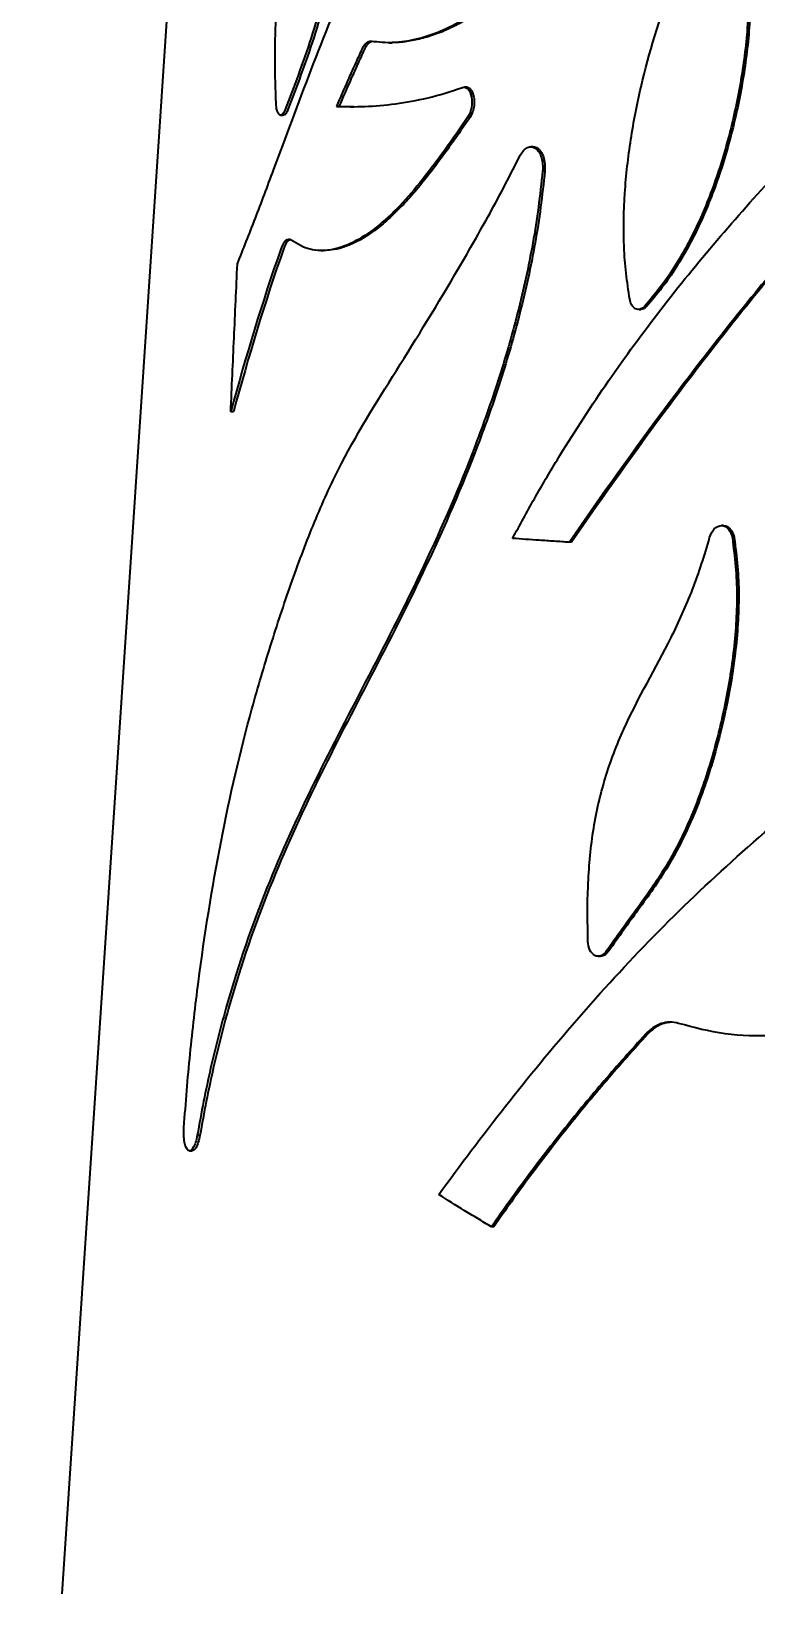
# Model space of a CAD drawing. Header units: millimetres. Extents: x 10 to 459, y 8 to 584.
# Drawn here: x 293 to 305.73, y 333.46 to 360.91 of the extents above; entities that cross this region are included whole.
import ezdxf

# ---------------------------------------------------------------- set-up
doc = ezdxf.new("R2010")
doc.units = ezdxf.units.MM
doc.layers.add('DIMENSIONS', color=2, linetype='Continuous')
doc.layers.add('OUTLINE', color=7, linetype='Continuous', lineweight=25)
doc.styles.add('SLDTEXTSTYLE0', font='TXT', dxfattribs={"width": 0.75})
doc.dimstyles.new('SLDDIMSTYLE0', dxfattribs={"dimtxt": 3.5, "dimasz": 2, "dimexe": 0, "dimexo": 0.0625, "dimgap": 0.875, "dimtad": 1, "dimrnd": 1e-09, "dimzin": 12, "dimdsep": 46, "dimtxsty": 'SLDTEXTSTYLE0', "dimsah": 1, "dimcen": 0.09, "dimadec": 0, "dimazin": 3, "dimtfac": 1, "dimtmove": 0, "dimatfit": 0, "dimfxl": 0, "dimfrac": 2, "dimtolj": 1, "dimtzin": 12, "dimarcsym": 0})
doc.dimstyles.new('SLDDIMSTYLE5', dxfattribs={"dimtxt": 3.5, "dimasz": 2, "dimexe": 0, "dimexo": 0.0625, "dimgap": 0.875, "dimtad": 1, "dimrnd": 1e-09, "dimzin": 12, "dimdsep": 46, "dimtxsty": 'SLDTEXTSTYLE0', "dimsah": 1, "dimcen": 0.09, "dimadec": 0, "dimazin": 3, "dimtfac": 1, "dimtofl": 0, "dimtmove": 0, "dimatfit": 3, "dimfxl": 0, "dimfrac": 2, "dimtolj": 1, "dimtzin": 12, "dimarcsym": 0})
doc.dimstyles.new('SLDDIMSTYLE6', dxfattribs={"dimtxt": 3.5, "dimasz": 2, "dimexe": 0, "dimexo": 0.0625, "dimgap": 0.875, "dimtad": 1, "dimrnd": 1e-09, "dimzin": 12, "dimdsep": 46, "dimtxsty": 'SLDTEXTSTYLE0', "dimsah": 1, "dimcen": 0.09, "dimadec": 0, "dimazin": 3, "dimtol": 1, "dimtp": 1.6, "dimtm": 1.6, "dimtfac": 1, "dimtofl": 0, "dimtmove": 0, "dimatfit": 3, "dimfxl": 0, "dimfrac": 2, "dimtolj": 1, "dimarcsym": 0})

# ---------------------------------------------------------------- blocks, each defined once
blk = doc.blocks.new('_D_6')
at = {"layer": 'DIMENSIONS'}
for p, q in [((292.45, 474.305), (259.387, 474.305)), ((261.387, 311.805), (261.387, 474.305)), ((299.208, 311.805), (259.387, 311.805))]:
    blk.add_line(p, q, dxfattribs=at)
for points in [[(261.387, 474.305), (260.887, 472.305), (261.887, 472.305)], [(261.387, 311.805), (261.887, 313.805), (260.887, 313.805)]]:
    blk.add_solid(points, dxfattribs=at)
at = {"layer": 'DIMENSIONS', "insert": (256.875, 387.236), "char_height": 3.5, "attachment_point": 1, "rotation": 90, "style": 'SLDTEXTSTYLE0'}
blk.add_mtext('162,5', dxfattribs=at)
blk = doc.blocks.new('_D_7')
at = {"layer": 'DIMENSIONS'}
for p, q in [((295.2, 376.805), (267.387, 376.805)), ((269.387, 311.805), (269.387, 376.805)), ((299.208, 311.805), (267.387, 311.805))]:
    blk.add_line(p, q, dxfattribs=at)
for points in [[(269.387, 376.805), (268.887, 374.805), (269.887, 374.805)], [(269.387, 311.805), (269.887, 313.805), (268.887, 313.805)]]:
    blk.add_solid(points, dxfattribs=at)
at = {"layer": 'DIMENSIONS', "insert": (264.875, 341.719), "char_height": 3.5, "attachment_point": 1, "rotation": 90, "style": 'SLDTEXTSTYLE0'}
blk.add_mtext('65', dxfattribs=at)
blk = doc.blocks.new('_D_8')
at = {"layer": 'DIMENSIONS'}
for p, q in [((316.213, 571.805), (251.387, 571.805)), ((253.387, 311.805), (253.387, 571.805)), ((299.208, 311.805), (251.387, 311.805))]:
    blk.add_line(p, q, dxfattribs=at)
for points in [[(253.387, 571.805), (252.887, 569.805), (253.887, 569.805)], [(253.387, 311.805), (253.887, 313.805), (252.887, 313.805)]]:
    blk.add_solid(points, dxfattribs=at)
at = {"layer": 'DIMENSIONS', "attachment_point": 1, "rotation": 90, "style": 'SLDTEXTSTYLE0'}
for s, insert, char_height in [('±1,60', (249.886, 442.183), 2.5), ('260', (248.875, 433.132), 3.5)]:
    blk.add_mtext(s, dxfattribs=dict(at, insert=insert, char_height=char_height))
blk = doc.blocks.new('_D_20')
at = {"layer": 'DIMENSIONS'}
for p, q in [((276.487, 330.805), (276.487, 336.459)), ((292.45, 330.805), (274.487, 330.805)), ((276.487, 330.805), (276.487, 327.805)), ((292.45, 327.805), (274.487, 327.805)), ((276.487, 327.805), (276.487, 323.805))]:
    blk.add_line(p, q, dxfattribs=at)
for points in [[(276.487, 330.805), (276.987, 332.805), (275.987, 332.805)], [(276.487, 327.805), (275.987, 325.805), (276.987, 325.805)]]:
    blk.add_solid(points, dxfattribs=at)
at = {"layer": 'DIMENSIONS', "insert": (271.975, 333.873), "char_height": 3.5, "attachment_point": 1, "rotation": 90, "style": 'SLDTEXTSTYLE0'}
blk.add_mtext('3', dxfattribs=at)

msp = doc.modelspace()

# ---------------------------------------------------------------- linework, layer by layer
at = {"layer": 'OUTLINE'}
for p, q in [((295.98, 370.169), (293.538, 333.46)), ((299.295, 360.707), (299.342, 360.707)), ((300.654, 359.927), (300.612, 359.927)), ((298.406, 359.589), (298.361, 359.589)), ((298.406, 359.589), (298.667, 359.587)), ((297.38, 359.434), (297.428, 359.434)), ((300.714, 359.406), (300.672, 359.406)), ((301.818, 358.878), (301.778, 358.878)), ((302.022, 358.452), (301.982, 358.452)), ((298.09, 357.057), (298.084, 357.058)), ((298.085, 357.055), (298.132, 357.055)), ((303.67, 356.022), (303.707, 356.022)), ((303.81, 356.075), (303.773, 356.075)), ((296.552, 354.223), (296.505, 354.223)), ((305.159, 352.223), (305.124, 352.223)), ((302.493, 351.931), (302.455, 351.931)), ((305.35, 352.007), (305.316, 352.007)), ((302.959, 344.658), (302.997, 344.658)), ((295.963, 341.511), (295.916, 341.511)), ((295.779, 341.242), (295.827, 341.242)), ((301.124, 339.905), (301.085, 339.905))]:
    msp.add_line(p, q, dxfattribs=at)
for points, knots in [([(296.622, 356.82), (296.725, 357.082), (296.831, 357.347), (297.043, 357.899), (297.149, 358.182), (297.471, 359.044), (297.69, 359.638), (298.146, 360.825), (298.383, 361.419), (298.893, 362.573), (299.167, 363.132), (299.744, 364.229), (300.049, 364.767), (300.68, 365.841), (301.007, 366.378), (302.015, 368), (302.724, 369.094), (303.484, 370.173)], [0, 0, 0, 0, 0.0625, 0.0625, 0.125, 0.125, 0.25, 0.25, 0.375, 0.375, 0.5, 0.5, 0.625, 0.625, 0.75, 0.75, 1, 1, 1, 1]), ([(301.456, 351.999), (301.582, 352.232), (301.708, 352.466), (301.968, 352.925), (302.101, 353.151), (302.508, 353.822), (302.791, 354.259), (303.673, 355.542), (304.306, 356.362), (305.655, 357.954), (306.37, 358.726), (307.483, 359.865), (307.861, 360.243), (308.628, 360.999), (309.017, 361.377), (310.199, 362.512), (311.012, 363.269), (312.688, 364.741), (313.551, 365.458), (316.218, 367.56), (318.094, 368.899), (320.081, 370.173)], [0, 0, 0, 0, 0.03125, 0.03125, 0.0625, 0.0625, 0.125, 0.125, 0.25, 0.25, 0.375, 0.375, 0.4375, 0.4375, 0.5, 0.5, 0.625, 0.625, 0.75, 0.75, 1, 1, 1, 1]), ([(297.3, 359.643), (297.292, 359.889), (297.285, 360.136), (297.284, 360.633), (297.288, 360.882), (297.307, 361.385), (297.321, 361.637), (297.362, 362.146), (297.39, 362.403), (297.489, 363.151), (297.577, 363.628), (297.732, 364.326), (297.788, 364.555), (297.905, 365.006), (297.967, 365.226), (298.03, 365.447)], [0, 0, 0, 0, 0.125, 0.125, 0.25, 0.25, 0.375, 0.375, 0.5, 0.5, 0.75, 0.75, 0.875, 0.875, 1, 1, 1, 1]), ([(298.325, 365.4), (298.349, 365.15), (298.373, 364.901), (298.392, 364.385), (298.39, 364.12), (298.373, 363.584), (298.358, 363.317), (298.317, 362.785), (298.29, 362.52), (298.235, 362.124), (298.214, 361.992), (298.166, 361.736), (298.14, 361.612), (298.054, 361.247), (297.988, 361.016), (297.845, 360.57), (297.769, 360.356), (297.615, 359.939), (297.538, 359.735), (297.461, 359.531)], [0, 0, 0, 0, 0.125, 0.125, 0.25, 0.25, 0.375, 0.375, 0.5, 0.5, 0.5625, 0.5625, 0.625, 0.625, 0.75, 0.75, 0.875, 0.875, 1, 1, 1, 1]), ([(298.371, 365.4), (298.395, 365.15), (298.419, 364.901), (298.438, 364.385), (298.435, 364.12), (298.419, 363.584), (298.404, 363.317), (298.363, 362.785), (298.336, 362.52), (298.281, 362.125), (298.26, 361.993), (298.212, 361.737), (298.186, 361.612), (298.101, 361.247), (298.034, 361.016), (297.891, 360.571), (297.815, 360.356), (297.662, 359.939), (297.584, 359.735), (297.508, 359.531)], [0, 0, 0, 0, 0.125, 0.125, 0.25, 0.25, 0.375, 0.375, 0.5, 0.5, 0.5625, 0.5625, 0.625, 0.625, 0.75, 0.75, 0.875, 0.875, 1, 1, 1, 1]), ([(303.513, 356.2), (303.49, 356.353), (303.467, 356.505), (303.432, 356.812), (303.42, 356.966), (303.401, 357.433), (303.407, 357.747), (303.449, 358.382), (303.485, 358.698), (303.581, 359.32), (303.641, 359.626), (303.852, 360.536), (304.036, 361.132), (304.362, 361.983), (304.479, 362.261), (304.728, 362.804), (304.864, 363.068), (305.001, 363.332)], [0, 0, 0, 0, 0.0625, 0.0625, 0.125, 0.125, 0.25, 0.25, 0.375, 0.375, 0.5, 0.5, 0.75, 0.75, 0.875, 0.875, 1, 1, 1, 1]), ([(305.411, 363.264), (305.445, 363.109), (305.478, 362.953), (305.535, 362.64), (305.557, 362.482), (305.602, 362.001), (305.609, 361.675), (305.588, 361.012), (305.558, 360.684), (305.468, 360.036), (305.408, 359.716), (305.263, 359.08), (305.175, 358.764), (304.974, 358.152), (304.86, 357.857), (304.6, 357.29), (304.455, 357.014), (304.215, 356.636), (304.13, 356.517), (303.955, 356.291), (303.864, 356.183), (303.773, 356.075)], [0, 0, 0, 0, 0.0625, 0.0625, 0.125, 0.125, 0.25, 0.25, 0.375, 0.375, 0.5, 0.5, 0.625, 0.625, 0.75, 0.75, 0.875, 0.875, 0.9375, 0.9375, 1, 1, 1, 1]), ([(305.446, 363.264), (305.479, 363.109), (305.513, 362.953), (305.57, 362.64), (305.591, 362.482), (305.636, 362.001), (305.643, 361.675), (305.622, 361.013), (305.592, 360.685), (305.502, 360.037), (305.443, 359.716), (305.297, 359.081), (305.21, 358.765), (305.009, 358.153), (304.895, 357.858), (304.636, 357.29), (304.491, 357.015), (304.251, 356.637), (304.167, 356.518), (303.991, 356.291), (303.9, 356.183), (303.81, 356.075)], [0, 0, 0, 0, 0.0625, 0.0625, 0.125, 0.125, 0.25, 0.25, 0.375, 0.375, 0.5, 0.5, 0.625, 0.625, 0.75, 0.75, 0.875, 0.875, 0.9375, 0.9375, 1, 1, 1, 1]), ([(302.227, 362.986), (302.114, 362.771), (302.001, 362.556), (301.753, 362.175), (301.62, 362.006), (301.342, 361.696), (301.198, 361.557), (300.909, 361.317), (300.763, 361.215), (300.472, 361.039), (300.325, 360.964), (300.04, 360.845), (299.9, 360.8), (299.625, 360.734), (299.491, 360.714), (299.228, 360.703), (299.099, 360.716), (298.973, 360.73)], [0, 0, 0, 0, 0.125, 0.125, 0.25, 0.25, 0.375, 0.375, 0.5, 0.5, 0.625, 0.625, 0.75, 0.75, 0.875, 0.875, 1, 1, 1, 1]), ([(302.266, 362.986), (302.214, 362.889), (302.109, 362.694), (301.941, 362.419), (301.766, 362.159), (301.584, 361.921), (301.382, 361.696), (301.161, 361.489), (300.925, 361.3), (300.688, 361.14), (300.439, 360.999), (300.181, 360.882), (299.915, 360.79), (299.655, 360.734), (299.464, 360.708), (299.362, 360.711), (299.342, 360.712)], [0, 0, 0, 0, 0.064246, 0.128759, 0.193256, 0.257564, 0.321639, 0.397542, 0.47366, 0.549844, 0.625835, 0.713647, 0.801749, 0.889966, 0.9781, 1, 1, 1, 1]), ([(298.973, 360.73), (298.943, 360.734), (298.912, 360.723), (298.853, 360.672), (298.826, 360.632), (298.803, 360.583)], [0, 0, 0, 0, 0.5, 0.5, 1, 1, 1, 1]), ([(298.989, 360.726), (298.983, 360.726), (298.955, 360.725), (298.916, 360.69), (298.875, 360.637), (298.857, 360.601), (298.848, 360.583)], [0, 0, 0, 0, 0.122532, 0.54638, 0.769994, 1, 1, 1, 1]), ([(298.803, 360.583), (298.763, 360.494), (298.722, 360.406), (298.682, 360.317), (298.642, 360.229), (298.602, 360.14), (298.563, 360.051), (298.495, 359.897), (298.427, 359.743), (298.361, 359.589)], [0, 0, 0, 0, 0.000354544, 0.000354544, 0.000354544, 0.000709089, 0.000709089, 0.000709089, 0.001322163, 0.001322163, 0.001322163, 0.001322163]), ([(298.848, 360.583), (298.807, 360.494), (298.767, 360.406), (298.727, 360.317), (298.687, 360.228), (298.647, 360.14), (298.608, 360.051), (298.54, 359.897), (298.473, 359.743), (298.406, 359.589)], [0, 0, 0, 0, 0.000354544, 0.000354544, 0.000354544, 0.000709089, 0.000709089, 0.000709089, 0.001321281, 0.001321281, 0.001321281, 0.001321281]), ([(298.361, 359.589), (298.682, 359.576), (299.028, 359.584), (299.768, 359.683), (300.162, 359.773), (300.574, 359.922)], [0, 0, 0, 0, 0.5, 0.5, 1, 1, 1, 1]), ([(300.574, 359.922), (300.609, 359.934), (300.644, 359.923), (300.702, 359.861), (300.723, 359.81), (300.743, 359.694), (300.743, 359.629), (300.722, 359.505), (300.701, 359.449), (300.672, 359.406)], [0, 0, 0, 0, 0.25, 0.25, 0.5, 0.5, 0.75, 0.75, 1, 1, 1, 1]), ([(300.654, 359.924), (300.657, 359.925), (300.677, 359.927), (300.71, 359.901), (300.748, 359.849), (300.774, 359.771), (300.785, 359.675), (300.778, 359.571), (300.753, 359.475), (300.726, 359.428), (300.714, 359.406)], [0, 0, 0, 0, 0.0279059, 0.1567091, 0.2844447, 0.4215156, 0.5649981, 0.7174407, 0.8719407, 1, 1, 1, 1]), ([(297.461, 359.531), (297.447, 359.493), (297.43, 359.464), (297.394, 359.432), (297.375, 359.429), (297.342, 359.453), (297.328, 359.479), (297.308, 359.55), (297.302, 359.595), (297.3, 359.643)], [0, 0, 0, 0, 0.25, 0.25, 0.5, 0.5, 0.75, 0.75, 1, 1, 1, 1]), ([(300.161, 340.474), (300.914, 341.513), (301.716, 342.545), (303.017, 344.041), (303.467, 344.532), (304.405, 345.49), (304.894, 345.956), (305.905, 346.861), (306.427, 347.303), (307.498, 348.18), (308.046, 348.616), (309.166, 349.487), (309.739, 349.922), (310.906, 350.784), (311.5, 351.211), (313.316, 352.479), (314.573, 353.308), (316.53, 354.503), (317.194, 354.892), (318.547, 355.645), (319.237, 356.008), (320.296, 356.508), (320.654, 356.667), (321.379, 356.968), (321.746, 357.11), (322.481, 357.399), (322.849, 357.547), (323.389, 357.79), (323.567, 357.877), (323.912, 358.07), (324.08, 358.177), (324.404, 358.413), (324.557, 358.542), (324.857, 358.808), (325.003, 358.946), (325.302, 359.213), (325.456, 359.338), (325.798, 359.542), (325.988, 359.622), (326.378, 359.727), (326.579, 359.754), (326.986, 359.754), (327.185, 359.724), (327.581, 359.641), (327.777, 359.593), (328.176, 359.531), (328.377, 359.511), (328.578, 359.491)], [0, 0, 0, 0, 0.125, 0.125, 0.1875, 0.1875, 0.25, 0.25, 0.3125, 0.3125, 0.375, 0.375, 0.4375, 0.4375, 0.5, 0.5, 0.625, 0.625, 0.6875, 0.6875, 0.75, 0.75, 0.78125, 0.78125, 0.8125, 0.8125, 0.84375, 0.84375, 0.859375, 0.859375, 0.875, 0.875, 0.890625, 0.890625, 0.90625, 0.90625, 0.921875, 0.921875, 0.9375, 0.9375, 0.953125, 0.953125, 0.96875, 0.96875, 0.984375, 0.984375, 1, 1, 1, 1]), ([(297.508, 359.531), (297.499, 359.509), (297.479, 359.466), (297.45, 359.435), (297.433, 359.437), (297.428, 359.438)], [0, 0, 0, 0, 0.401005, 0.802772, 1, 1, 1, 1]), ([(300.672, 359.406), (300.539, 359.213), (300.408, 359.021), (300.144, 358.653), (300.011, 358.476), (299.742, 358.142), (299.607, 357.984), (299.337, 357.701), (299.201, 357.575), (298.929, 357.361), (298.792, 357.271), (298.525, 357.138), (298.394, 357.094), (298.14, 357.049), (298.016, 357.048), (297.782, 357.107), (297.673, 357.172), (297.567, 357.238)], [0, 0, 0, 0, 0.125, 0.125, 0.25, 0.25, 0.375, 0.375, 0.5, 0.5, 0.625, 0.625, 0.75, 0.75, 0.875, 0.875, 1, 1, 1, 1]), ([(300.714, 359.406), (300.638, 359.296), (300.486, 359.076), (300.259, 358.756), (300.031, 358.449), (299.8, 358.159), (299.566, 357.893), (299.329, 357.654), (299.092, 357.449), (298.868, 357.291), (298.659, 357.178), (298.465, 357.104), (298.289, 357.061), (298.18, 357.059), (298.132, 357.058)], [0, 0, 0, 0, 0.088678, 0.17741, 0.266075, 0.35466, 0.444241, 0.534067, 0.623787, 0.713226, 0.78868, 0.864363, 0.940026, 1, 1, 1, 1]), ([(301.591, 358.729), (301.625, 358.795), (301.669, 358.842), (301.766, 358.887), (301.818, 358.882), (301.905, 358.816), (301.94, 358.758), (301.983, 358.616), (301.989, 358.534), (301.982, 358.452)], [0, 0, 0, 0, 0.25, 0.25, 0.5, 0.5, 0.75, 0.75, 1, 1, 1, 1]), ([(301.818, 358.874), (301.825, 358.875), (301.858, 358.881), (301.91, 358.847), (301.968, 358.779), (302.009, 358.676), (302.027, 358.561), (302.023, 358.484), (302.022, 358.452)], [0, 0, 0, 0, 0.058233, 0.250693, 0.435073, 0.634548, 0.846381, 1, 1, 1, 1]), ([(295.682, 341.65), (295.699, 341.867), (295.715, 342.083), (295.751, 342.514), (295.77, 342.728), (295.834, 343.367), (295.883, 343.789), (296.046, 345.044), (296.177, 345.866), (296.491, 347.482), (296.672, 348.258), (296.981, 349.382), (297.09, 349.75), (297.318, 350.476), (297.436, 350.834), (297.684, 351.539), (297.814, 351.886), (298.088, 352.559), (298.234, 352.886), (298.702, 353.818), (299.054, 354.374), (299.777, 355.526), (300.145, 356.123), (300.695, 357.064), (300.878, 357.386), (301.149, 357.88), (301.238, 358.046), (301.416, 358.385), (301.503, 358.557), (301.591, 358.729)], [0, 0, 0, 0, 0.03125, 0.03125, 0.0625, 0.0625, 0.125, 0.125, 0.25, 0.25, 0.375, 0.375, 0.4375, 0.4375, 0.5, 0.5, 0.5625, 0.5625, 0.625, 0.625, 0.75, 0.75, 0.875, 0.875, 0.9375, 0.9375, 0.96875, 0.96875, 1, 1, 1, 1]), ([(301.982, 358.452), (301.959, 358.24), (301.936, 358.028), (301.881, 357.606), (301.848, 357.397), (301.736, 356.773), (301.646, 356.363), (301.441, 355.559), (301.326, 355.163), (301.078, 354.39), (300.944, 354.012), (300.523, 352.903), (300.215, 352.199), (299.58, 350.852), (299.252, 350.211), (298.606, 348.965), (298.288, 348.358), (297.686, 347.131), (297.401, 346.509), (296.88, 345.209), (296.644, 344.53), (296.335, 343.446), (296.239, 343.072), (296.108, 342.499), (296.067, 342.305), (295.989, 341.911), (295.952, 341.711), (295.916, 341.511)], [0, 0, 0, 0, 0.03125, 0.03125, 0.0625, 0.0625, 0.125, 0.125, 0.1875, 0.1875, 0.25, 0.25, 0.375, 0.375, 0.5, 0.5, 0.625, 0.625, 0.75, 0.75, 0.875, 0.875, 0.9375, 0.9375, 0.96875, 0.96875, 1, 1, 1, 1]), ([(302.022, 358.452), (301.999, 358.24), (301.976, 358.028), (301.921, 357.607), (301.888, 357.397), (301.776, 356.773), (301.686, 356.363), (301.482, 355.56), (301.367, 355.164), (301.119, 354.391), (300.986, 354.013), (300.565, 352.904), (300.257, 352.2), (299.623, 350.854), (299.296, 350.212), (298.65, 348.965), (298.332, 348.358), (297.731, 347.131), (297.447, 346.509), (296.926, 345.209), (296.69, 344.53), (296.381, 343.445), (296.286, 343.072), (296.155, 342.499), (296.114, 342.305), (296.036, 341.911), (296, 341.711), (295.963, 341.511)], [0, 0, 0, 0, 0.03125, 0.03125, 0.0625, 0.0625, 0.125, 0.125, 0.1875, 0.1875, 0.25, 0.25, 0.375, 0.375, 0.5, 0.5, 0.625, 0.625, 0.75, 0.75, 0.875, 0.875, 0.9375, 0.9375, 0.96875, 0.96875, 1, 1, 1, 1]), ([(297.567, 357.238), (297.537, 357.26), (297.503, 357.258), (297.438, 357.202), (297.408, 357.149), (297.384, 357.081)], [0, 0, 0, 0, 0.5, 0.5, 1, 1, 1, 1]), ([(297.546, 357.243), (297.532, 357.237), (297.5, 357.222), (297.461, 357.158), (297.439, 357.102), (297.431, 357.081)], [0, 0, 0, 0, 0.318354, 0.74775, 1, 1, 1, 1]), ([(296.505, 354.223), (296.524, 354.656), (296.544, 355.089), (296.563, 355.521), (296.573, 355.738), (296.583, 355.954), (296.592, 356.171), (296.602, 356.387), (296.612, 356.603), (296.622, 356.82)], [0, 0, 0, 0, 0.001303379, 0.001303379, 0.001303379, 0.001955068, 0.001955068, 0.001955068, 0.002606758, 0.002606758, 0.002606758, 0.002606758]), ([(306.073, 356.747), (305.747, 356.353), (305.426, 355.958), (304.799, 355.161), (304.492, 354.761), (303.589, 353.554), (303.011, 352.743), (302.455, 351.931)], [0, 0, 0, 0, 0.25, 0.25, 0.5, 0.5, 1, 1, 1, 1]), ([(306.106, 356.747), (305.78, 356.353), (305.461, 355.958), (304.834, 355.161), (304.528, 354.761), (303.626, 353.554), (303.049, 352.743), (302.493, 351.931)], [0, 0, 0, 0, 0.25, 0.25, 0.5, 0.5, 1, 1, 1, 1]), ([(303.773, 356.075), (303.727, 356.025), (303.666, 356.009), (303.565, 356.059), (303.527, 356.124), (303.513, 356.2)], [0, 0, 0, 0, 0.5, 0.5, 1, 1, 1, 1]), ([(303.81, 356.075), (303.793, 356.059), (303.761, 356.03), (303.724, 356.025), (303.707, 356.023)], [0, 0, 0, 0, 0.530935, 1, 1, 1, 1]), ([(304.917, 352.015), (304.933, 352.075), (304.962, 352.127), (305.036, 352.203), (305.082, 352.224), (305.172, 352.222), (305.216, 352.199), (305.282, 352.121), (305.306, 352.067), (305.316, 352.007)], [0, 0, 0, 0, 0.25, 0.25, 0.5, 0.5, 0.75, 0.75, 1, 1, 1, 1]), ([(305.158, 352.219), (305.167, 352.22), (305.197, 352.224), (305.247, 352.198), (305.301, 352.144), (305.335, 352.076), (305.345, 352.026), (305.35, 352.007)], [0, 0, 0, 0, 0.08886, 0.332563, 0.577494, 0.834552, 1, 1, 1, 1]), ([(302.455, 351.931), (302.365, 351.937), (302.276, 351.943), (302.188, 351.949), (302.099, 351.955), (302.012, 351.961), (301.925, 351.966), (301.766, 351.977), (301.61, 351.988), (301.456, 351.999)], [0, 0, 0, 0, 0.000420436, 0.000420436, 0.000420436, 0.000840871, 0.000840871, 0.000840871, 0.001605803, 0.001605803, 0.001605803, 0.001605803]), ([(302.78, 344.919), (302.773, 345.241), (302.767, 345.563), (302.794, 346.206), (302.822, 346.527), (302.895, 347.008), (302.926, 347.169), (302.997, 347.481), (303.037, 347.634), (303.174, 348.082), (303.284, 348.368), (303.658, 349.2), (303.971, 349.71), (304.376, 350.531), (304.503, 350.812), (304.674, 351.25), (304.727, 351.4), (304.825, 351.705), (304.871, 351.86), (304.917, 352.015)], [0, 0, 0, 0, 0.125, 0.125, 0.25, 0.25, 0.3125, 0.3125, 0.375, 0.375, 0.5, 0.5, 0.75, 0.75, 0.875, 0.875, 0.9375, 0.9375, 1, 1, 1, 1]), ([(305.316, 352.007), (305.336, 351.84), (305.357, 351.674), (305.386, 351.339), (305.394, 351.171), (305.395, 350.666), (305.372, 350.326), (305.292, 349.644), (305.234, 349.31), (305.093, 348.651), (305.01, 348.327), (304.863, 347.848), (304.811, 347.69), (304.698, 347.378), (304.637, 347.222), (304.443, 346.772), (304.299, 346.489), (303.979, 345.963), (303.804, 345.718), (303.452, 345.236), (303.278, 344.994), (303.107, 344.751)], [0, 0, 0, 0, 0.0625, 0.0625, 0.125, 0.125, 0.25, 0.25, 0.375, 0.375, 0.5, 0.5, 0.5625, 0.5625, 0.625, 0.625, 0.75, 0.75, 0.875, 0.875, 1, 1, 1, 1]), ([(305.35, 352.007), (305.37, 351.84), (305.391, 351.674), (305.42, 351.339), (305.428, 351.172), (305.429, 350.666), (305.406, 350.327), (305.326, 349.645), (305.268, 349.311), (305.127, 348.652), (305.044, 348.328), (304.898, 347.849), (304.846, 347.691), (304.733, 347.379), (304.672, 347.223), (304.479, 346.773), (304.335, 346.49), (304.015, 345.963), (303.84, 345.719), (303.488, 345.236), (303.315, 344.994), (303.144, 344.751)], [0, 0, 0, 0, 0.0625, 0.0625, 0.125, 0.125, 0.25, 0.25, 0.375, 0.375, 0.5, 0.5, 0.5625, 0.5625, 0.625, 0.625, 0.75, 0.75, 0.875, 0.875, 1, 1, 1, 1]), ([(311.148, 345.975), (311.026, 345.84), (310.903, 345.706), (310.651, 345.45), (310.522, 345.328), (310.129, 344.975), (309.857, 344.759), (309.298, 344.365), (309.007, 344.185), (308.419, 343.874), (308.123, 343.743), (307.53, 343.526), (307.233, 343.44), (306.637, 343.316), (306.337, 343.278), (305.753, 343.252), (305.468, 343.26), (304.91, 343.334), (304.639, 343.406), (304.372, 343.478)], [0, 0, 0, 0, 0.0625, 0.0625, 0.125, 0.125, 0.25, 0.25, 0.375, 0.375, 0.5, 0.5, 0.625, 0.625, 0.75, 0.75, 0.875, 0.875, 1, 1, 1, 1]), ([(303.107, 344.751), (303.079, 344.71), (303.045, 344.681), (302.971, 344.653), (302.933, 344.655), (302.865, 344.691), (302.835, 344.725), (302.794, 344.812), (302.782, 344.864), (302.78, 344.919)], [0, 0, 0, 0, 0.25, 0.25, 0.5, 0.5, 0.75, 0.75, 1, 1, 1, 1]), ([(303.144, 344.751), (303.126, 344.729), (303.09, 344.686), (303.036, 344.657), (303.006, 344.661), (302.997, 344.662)], [0, 0, 0, 0, 0.418004, 0.836492, 1, 1, 1, 1]), ([(304.372, 343.478), (304.272, 343.51), (304.167, 343.508), (303.967, 343.442), (303.872, 343.378), (303.789, 343.288)], [0, 0, 0, 0, 0.5, 0.5, 1, 1, 1, 1]), ([(304.236, 343.499), (304.205, 343.496), (304.136, 343.491), (304.03, 343.45), (303.922, 343.384), (303.857, 343.32), (303.824, 343.288)], [0, 0, 0, 0, 0.211431, 0.473459, 0.733005, 1, 1, 1, 1]), ([(303.789, 343.288), (303.544, 343.018), (303.302, 342.748), (302.831, 342.198), (302.601, 341.92), (302.15, 341.357), (301.93, 341.071), (301.499, 340.494), (301.29, 340.2), (301.085, 339.905)], [0, 0, 0, 0, 0.25, 0.25, 0.5, 0.5, 0.75, 0.75, 1, 1, 1, 1]), ([(303.824, 343.288), (303.58, 343.018), (303.339, 342.748), (302.868, 342.198), (302.638, 341.92), (302.188, 341.357), (301.968, 341.071), (301.538, 340.494), (301.329, 340.2), (301.124, 339.905)], [0, 0, 0, 0, 0.25, 0.25, 0.5, 0.5, 0.75, 0.75, 1, 1, 1, 1]), ([(295.916, 341.511), (295.901, 341.423), (295.876, 341.346), (295.818, 341.249), (295.785, 341.231), (295.729, 341.265), (295.706, 341.318), (295.679, 341.463), (295.676, 341.557), (295.682, 341.65)], [0, 0, 0, 0, 0.25, 0.25, 0.5, 0.5, 0.75, 0.75, 1, 1, 1, 1]), ([(295.963, 341.511), (295.955, 341.47), (295.937, 341.386), (295.897, 341.296), (295.859, 341.246), (295.836, 341.247), (295.827, 341.247)], [0, 0, 0, 0, 0.280122, 0.560534, 0.83224, 1, 1, 1, 1]), ([(301.085, 339.905), (301.004, 339.953), (300.923, 340.002), (300.843, 340.05), (300.764, 340.098), (300.684, 340.147), (300.606, 340.195), (300.455, 340.288), (300.307, 340.381), (300.161, 340.474)], [0, 0, 0, 0, 0.000432798, 0.000432798, 0.000432798, 0.000865595, 0.000865595, 0.000865595, 0.001696846, 0.001696846, 0.001696846, 0.001696846])]:
    msp.add_open_spline(points, degree=3, knots=knots, dxfattribs=at)
for points in [[(297.384, 357.081), (297.06, 356.154), (296.769, 355.2), (296.505, 354.223)], [(297.431, 357.081), (297.107, 356.154), (296.816, 355.2), (296.552, 354.223)]]:
    msp.add_open_spline(points, degree=3, dxfattribs=at)

# ---------------------------------------------------------------- dimensions: what is measured, and where the dimension line sits
at = {"layer": 'DIMENSIONS'}
for base, p1, p2, dimstyle, picture, middle in [((253.387, 571.805), (300.208, 311.805), (317.213, 571.805), 'SLDDIMSTYLE6', '_D_8', (253.387, 441.805)), ((261.387, 474.305), (300.208, 311.805), (293.45, 474.305), 'SLDDIMSTYLE5', '_D_6', (261.387, 393.055)), ((269.387, 376.805), (300.208, 311.805), (296.2, 376.805), 'SLDDIMSTYLE5', '_D_7', (269.387, 344.305)), ((276.487, 327.805), (293.45, 330.805), (293.45, 327.805), 'SLDDIMSTYLE0', '_D_20', (276.487, 335.166))]:
    dim = msp.add_linear_dim(base=base, p1=p1, p2=p2, angle=90, dimstyle=dimstyle, dxfattribs=at)
    dim.commit()
    dim.dimension.update_dxf_attribs({"geometry": picture, "text_midpoint": middle, "dimtype": 160})

doc.saveas('drawing.dxf')
